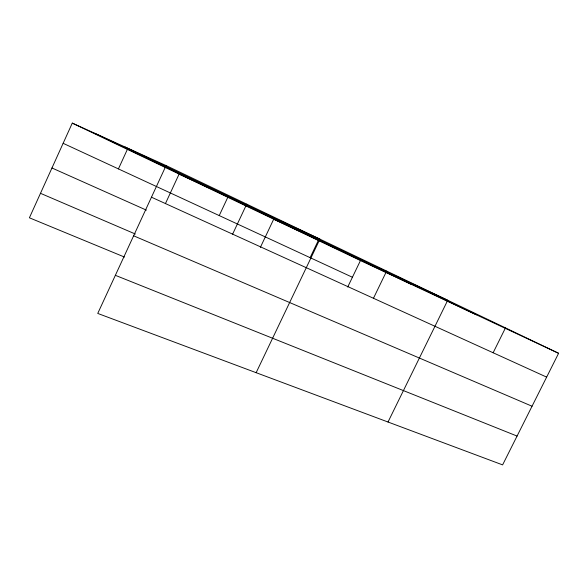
<?xml version="1.0" encoding="UTF-8"?>
<svg xmlns="http://www.w3.org/2000/svg" width="588" height="588" viewBox="0 0 588 588"><rect width="100%" height="100%" fill="white"/><g stroke="black" fill="none" stroke-linecap="round" stroke-linejoin="round"><path stroke-width="0.88" d="M166.088 165.551L97.748 313.433L502.608 464.887L558.6 353.292L166.088 165.551L72.28 123.112L29.4 217.795L124.465 257.052M118.423 168.903L127.368 149.389M165.39 203.676L179.112 174.063L319.923 239.132L256.147 372.689M219.236 215.583L227.806 197.281M232.613 234.149L246.732 204.124M260.374 247.364L273.707 219.177L447.725 300.262L388.014 422.022M310.111 257.662L318.329 240.455M347.699 287.054L360.459 260.55L558.6 353.292M373.461 298.278L386.647 271.046M493.134 352.763L505.482 327.884M115.358 275.324L517.072 436.068M40.484 193.312L135.358 234.031M133.623 235.803L532.044 406.227M51.957 167.984L146.405 210.136M151.461 197.201L546.642 377.121M63.137 143.31L352.418 277.249M94.639 133.226L410.99 284.202M72.28 123.112L360.459 260.55M125.119 147.015L476.42 314.83"/></g></svg>
